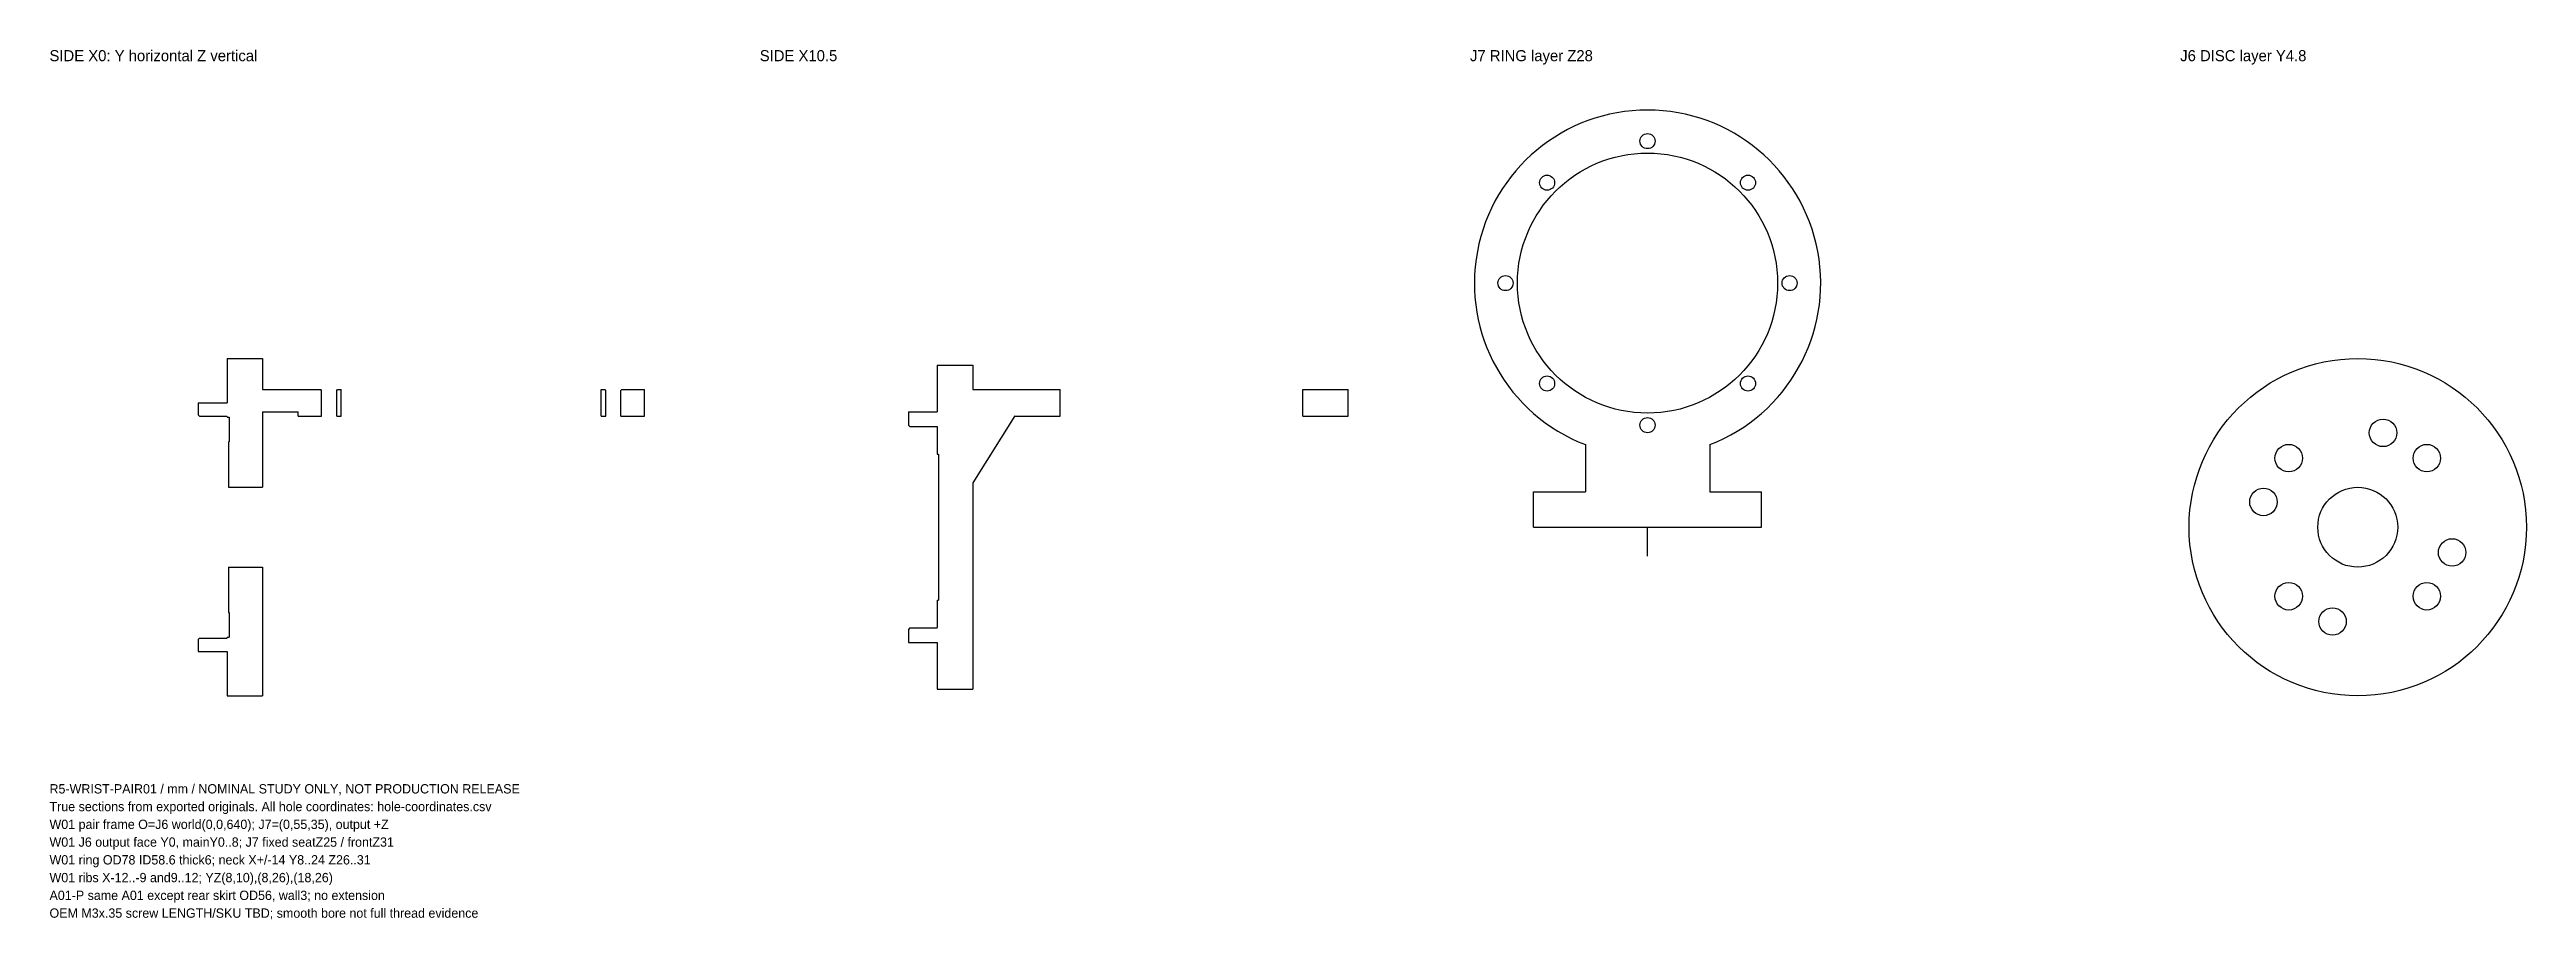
# Model space of a CAD drawing. Header units: millimetres. Extents: x -40 to 518, y -88 to 108.
import ezdxf

# ---------------------------------------------------------------- set-up
doc = ezdxf.new("R2010")
doc.units = ezdxf.units.MM
doc.layers.add('BOUNDARY', color=7, linetype='Continuous')
doc.layers.add('NOTE', color=3, linetype='Continuous')

msp = doc.modelspace()

# ---------------------------------------------------------------- linework, layer by layer
at = {"layer": 'BOUNDARY'}
for p, q in [((0, 38), (8, 38)), ((0, 38), (0, 28)), ((8, 38), (8, 31)), ((160, 36.52), (168, 36.52)), ((160, 36.52), (160, 25.96)), ((168, 36.52), (168, 31)), ((-6.5, 28), (0, 28)), ((-6.5, 28), (-6.5, 25.3)), ((8, 31), (21.1, 31)), ((21.3, 30.8), (21.1, 31)), ((21.3, 25), (21.3, 30.8)), ((24.7, 30.8), (24.9, 31)), ((24.7, 25), (24.7, 30.8)), ((24.9, 31), (25.7, 31)), ((25.7, 25), (25.7, 31)), ((84.3, 31), (85.1, 31)), ((84.3, 25), (84.3, 31)), ((85.3, 30.8), (85.1, 31)), ((85.3, 25), (85.3, 30.8)), ((88.7, 30.8), (88.9, 31)), ((88.7, 25), (88.7, 30.8)), ((88.9, 31), (94, 31)), ((94, 25), (94, 31)), ((168, 31), (187.65, 31)), ((187.65, 25), (187.65, 31)), ((242.35, 31), (252.56, 31)), ((242.35, 25), (242.35, 31)), ((252.56, 25), (252.56, 31)), ((-6.2, 25), (-6.5, 25.3)), ((-6.2, 25), (-0.1, 25)), ((0, 24.9), (0, 24.8)), ((0, 24.8), (0.5, 24.8)), ((0.5, 24.8), (0.5, 19.2)), ((8, 26), (8, 9)), ((8, 26), (16, 26)), ((16, 25), (16, 26)), ((16, 25), (21.3, 25)), ((24.7, 25), (25.7, 25)), ((84.3, 25), (85.3, 25)), ((88.7, 25), (94, 25)), ((153.5, 25.96), (160, 25.96)), ((153.5, 25.96), (153.5, 23.02)), ((153.5, 23.02), (153.8, 22.69)), ((153.8, 22.69), (159.9, 22.69)), ((159.9, 22.69), (159.9, 22.69)), ((159.9, 22.69), (159.9, 22.69)), ((159.9, 22.69), (159.9, 22.69)), ((159.9, 22.69), (159.9, 22.69)), ((159.9, 22.69), (159.9, 22.69)), ((159.9, 22.69), (159.9, 22.69)), ((159.9, 22.69), (159.9, 22.69)), ((159.9, 22.69), (159.9, 22.69)), ((159.9, 22.69), (159.9, 22.69)), ((159.9, 22.69), (159.9, 22.69)), ((159.9, 22.69), (159.91, 22.69)), ((159.91, 22.69), (159.91, 22.69)), ((159.91, 22.69), (159.91, 22.69)), ((159.91, 22.69), (159.91, 22.69)), ((159.91, 22.69), (159.91, 22.69)), ((159.91, 22.69), (159.91, 22.69)), ((159.91, 22.69), (159.91, 22.69)), ((159.91, 22.69), (159.91, 22.69)), ((159.91, 22.69), (159.91, 22.69)), ((159.91, 22.69), (159.91, 22.69)), ((159.91, 22.69), (159.91, 22.69)), ((159.91, 22.69), (159.91, 22.69)), ((159.91, 22.69), (159.91, 22.69)), ((159.91, 22.69), (159.91, 22.69)), ((159.91, 22.69), (159.91, 22.69)), ((159.91, 22.69), (159.91, 22.69)), ((159.91, 22.69), (159.91, 22.69)), ((159.91, 22.69), (159.91, 22.69)), ((159.91, 22.69), (159.91, 22.69)), ((159.91, 22.69), (159.91, 22.69)), ((159.91, 22.69), (159.91, 22.69)), ((159.91, 22.69), (159.91, 22.69)), ((159.91, 22.69), (159.92, 22.69)), ((159.92, 22.69), (159.92, 22.69)), ((159.92, 22.69), (159.92, 22.69)), ((159.92, 22.69), (159.92, 22.69)), ((159.92, 22.69), (159.92, 22.69)), ((159.92, 22.69), (159.92, 22.69)), ((159.92, 22.69), (159.92, 22.69)), ((159.92, 22.69), (159.92, 22.69)), ((159.92, 22.69), (159.92, 22.69)), ((159.92, 22.69), (159.92, 22.69)), ((159.92, 22.69), (159.92, 22.69)), ((159.92, 22.69), (159.92, 22.69)), ((159.92, 22.69), (159.92, 22.69)), ((159.92, 22.69), (159.92, 22.69)), ((159.92, 22.69), (159.92, 22.69)), ((159.92, 22.69), (159.92, 22.69)), ((159.92, 22.69), (159.92, 22.69)), ((159.92, 22.69), (159.92, 22.69)), ((159.92, 22.69), (159.92, 22.68)), ((159.92, 22.68), (159.92, 22.68)), ((159.92, 22.68), (159.92, 22.68)), ((159.92, 22.68), (159.93, 22.68)), ((159.93, 22.68), (159.93, 22.68)), ((159.93, 22.68), (159.93, 22.68)), ((159.93, 22.68), (159.93, 22.68)), ((159.93, 22.68), (159.93, 22.68)), ((159.93, 22.68), (159.93, 22.68)), ((159.93, 22.68), (159.93, 22.68)), ((159.93, 22.68), (159.93, 22.68)), ((159.93, 22.68), (159.93, 22.68)), ((159.93, 22.68), (159.93, 22.68)), ((159.93, 22.68), (159.93, 22.68)), ((159.93, 22.68), (159.93, 22.68)), ((159.93, 22.68), (159.93, 22.68)), ((159.93, 22.68), (159.93, 22.68)), ((159.93, 22.68), (159.93, 22.68)), ((159.93, 22.68), (159.93, 22.68)), ((159.93, 22.68), (159.93, 22.68)), ((159.93, 22.68), (159.93, 22.68)), ((159.93, 22.68), (159.93, 22.68)), ((159.93, 22.68), (159.93, 22.68)), ((159.93, 22.68), (159.93, 22.68)), ((159.93, 22.68), (159.93, 22.68)), ((159.93, 22.68), (159.93, 22.68)), ((159.93, 22.68), (159.94, 22.68)), ((159.94, 22.68), (159.94, 22.68)), ((159.94, 22.68), (159.94, 22.68)), ((159.94, 22.68), (159.94, 22.68)), ((159.94, 22.68), (159.94, 22.68)), ((159.94, 22.68), (159.94, 22.68)), ((159.94, 22.68), (159.94, 22.68)), ((159.94, 22.68), (159.94, 22.68)), ((159.94, 22.68), (159.94, 22.68)), ((159.94, 22.68), (159.94, 22.68)), ((159.94, 22.68), (159.94, 22.68)), ((159.94, 22.68), (159.94, 22.68)), ((159.94, 22.68), (159.94, 22.68)), ((159.94, 22.68), (159.94, 22.68)), ((159.94, 22.68), (159.94, 22.68)), ((159.94, 22.68), (159.94, 22.68)), ((159.94, 22.68), (159.94, 22.68)), ((159.94, 22.68), (159.94, 22.68)), ((159.94, 22.68), (159.94, 22.68)), ((159.94, 22.68), (159.94, 22.68)), ((159.94, 22.68), (159.94, 22.68)), ((159.94, 22.68), (159.94, 22.68)), ((159.94, 22.68), (159.94, 22.68)), ((159.94, 22.68), (159.95, 22.68)), ((159.95, 22.68), (159.95, 22.68)), ((159.95, 22.68), (159.95, 22.68)), ((159.95, 22.68), (159.95, 22.68)), ((159.95, 22.68), (159.95, 22.68)), ((159.95, 22.68), (159.95, 22.67)), ((159.95, 22.67), (159.95, 22.67)), ((159.95, 22.67), (159.95, 22.67)), ((159.95, 22.67), (159.95, 22.67)), ((159.95, 22.67), (159.95, 22.67)), ((159.95, 22.67), (159.95, 22.67)), ((159.95, 22.67), (159.95, 22.67)), ((159.95, 22.67), (159.95, 22.67)), ((159.95, 22.67), (159.95, 22.67)), ((159.95, 22.67), (159.95, 22.67)), ((159.95, 22.67), (159.95, 22.67)), ((159.95, 22.67), (159.95, 22.67)), ((159.95, 22.67), (159.95, 22.67)), ((159.95, 22.67), (159.95, 22.67)), ((159.95, 22.67), (159.95, 22.67)), ((159.95, 22.67), (159.95, 22.67)), ((159.95, 22.67), (159.95, 22.67)), ((159.95, 22.67), (159.95, 22.67)), ((159.95, 22.67), (159.95, 22.67)), ((159.95, 22.67), (159.96, 22.67)), ((159.96, 22.67), (159.96, 22.67)), ((159.96, 22.67), (159.96, 22.67)), ((159.96, 22.67), (159.96, 22.67)), ((159.96, 22.67), (159.96, 22.67)), ((159.96, 22.67), (159.96, 22.67)), ((159.96, 22.67), (159.96, 22.67)), ((159.96, 22.67), (159.96, 22.67)), ((159.96, 22.67), (159.96, 22.67)), ((159.96, 22.67), (159.96, 22.67)), ((159.96, 22.67), (159.96, 22.67)), ((159.96, 22.67), (159.96, 22.67)), ((159.96, 22.67), (159.96, 22.67)), ((159.96, 22.67), (159.96, 22.67)), ((159.96, 22.67), (159.96, 22.67)), ((159.96, 22.67), (159.96, 22.67)), ((159.96, 22.67), (159.96, 22.67)), ((159.96, 22.67), (159.96, 22.66)), ((159.96, 22.66), (159.96, 22.66)), ((159.96, 22.66), (159.96, 22.66)), ((159.96, 22.66), (159.96, 22.66)), ((159.96, 22.66), (159.96, 22.66)), ((159.96, 22.66), (159.96, 22.66)), ((159.96, 22.66), (159.96, 22.66)), ((159.96, 22.66), (159.96, 22.66)), ((159.96, 22.66), (159.96, 22.66)), ((159.96, 22.66), (159.96, 22.66)), ((159.96, 22.66), (159.97, 22.66)), ((159.97, 22.66), (159.97, 22.66)), ((159.97, 22.66), (159.97, 22.66)), ((159.97, 22.66), (159.97, 22.66)), ((159.97, 22.66), (159.97, 22.66)), ((159.97, 22.66), (159.97, 22.66)), ((159.97, 22.66), (159.97, 22.66)), ((159.97, 22.66), (159.97, 22.66)), ((159.97, 22.66), (159.97, 22.66)), ((159.97, 22.66), (159.97, 22.66)), ((159.97, 22.66), (159.97, 22.66)), ((159.97, 22.66), (159.97, 22.66)), ((159.97, 22.66), (159.97, 22.66)), ((159.97, 22.66), (159.97, 22.66)), ((159.97, 22.66), (159.97, 22.66)), ((159.97, 22.66), (159.97, 22.66)), ((159.97, 22.66), (159.97, 22.66)), ((159.97, 22.66), (159.97, 22.66)), ((159.97, 22.66), (159.97, 22.66)), ((159.97, 22.66), (159.97, 22.65)), ((159.97, 22.65), (159.97, 22.65)), ((159.97, 22.65), (159.97, 22.65)), ((159.97, 22.65), (159.97, 22.65)), ((159.97, 22.65), (159.97, 22.65)), ((159.97, 22.65), (159.97, 22.65)), ((159.97, 22.65), (159.97, 22.65)), ((159.97, 22.65), (159.97, 22.65)), ((159.97, 22.65), (159.97, 22.65)), ((159.97, 22.65), (159.97, 22.65)), ((159.97, 22.65), (159.97, 22.65)), ((159.97, 22.65), (159.98, 22.65)), ((159.98, 22.65), (159.98, 22.65)), ((159.98, 22.65), (159.98, 22.65)), ((159.98, 22.65), (159.98, 22.65)), ((159.98, 22.65), (159.98, 22.65)), ((159.98, 22.65), (159.98, 22.65)), ((159.98, 22.65), (159.98, 22.65)), ((159.98, 22.65), (159.98, 22.65)), ((159.98, 22.65), (159.98, 22.65)), ((159.98, 22.65), (159.98, 22.65)), ((159.98, 22.65), (159.98, 22.65)), ((159.98, 22.65), (159.98, 22.65)), ((159.98, 22.65), (159.98, 22.65)), ((159.98, 22.65), (159.98, 22.65)), ((159.98, 22.65), (159.98, 22.64)), ((159.98, 22.64), (159.98, 22.64)), ((159.98, 22.64), (159.98, 22.64)), ((159.98, 22.64), (159.98, 22.64)), ((159.98, 22.64), (159.98, 22.64)), ((159.98, 22.64), (159.98, 22.64)), ((159.98, 22.64), (159.98, 22.64)), ((159.98, 22.64), (159.98, 22.64)), ((159.98, 22.64), (159.98, 22.64)), ((159.98, 22.64), (159.98, 22.64)), ((159.98, 22.64), (159.98, 22.64)), ((159.98, 22.64), (159.98, 22.64)), ((159.98, 22.64), (159.98, 22.64)), ((159.98, 22.64), (159.98, 22.64)), ((159.98, 22.64), (159.98, 22.64)), ((159.98, 22.64), (159.98, 22.64)), ((159.98, 22.64), (159.98, 22.64)), ((159.98, 22.64), (159.98, 22.64)), ((159.98, 22.64), (159.98, 22.64)), ((159.98, 22.64), (159.98, 22.64)), ((159.98, 22.64), (159.98, 22.64)), ((159.98, 22.64), (159.99, 22.64)), ((159.99, 22.64), (159.99, 22.64)), ((159.99, 22.64), (159.99, 22.63)), ((159.99, 22.63), (159.99, 22.63)), ((159.99, 22.63), (159.99, 22.63)), ((159.99, 22.63), (159.99, 22.63)), ((159.99, 22.63), (159.99, 22.63)), ((159.99, 22.63), (159.99, 22.63)), ((159.99, 22.63), (159.99, 22.63)), ((159.99, 22.63), (159.99, 22.63)), ((159.99, 22.63), (159.99, 22.63)), ((159.99, 22.63), (159.99, 22.63)), ((159.99, 22.63), (159.99, 22.63)), ((159.99, 22.63), (159.99, 22.63)), ((159.99, 22.63), (159.99, 22.63)), ((159.99, 22.63), (159.99, 22.63)), ((159.99, 22.63), (159.99, 22.63)), ((159.99, 22.63), (159.99, 22.63)), ((159.99, 22.63), (159.99, 22.63)), ((159.99, 22.63), (159.99, 22.63)), ((159.99, 22.63), (159.99, 22.63)), ((159.99, 22.63), (159.99, 22.63)), ((159.99, 22.63), (159.99, 22.63)), ((159.99, 22.63), (159.99, 22.63)), ((159.99, 22.63), (159.99, 22.62)), ((159.99, 22.62), (159.99, 22.62)), ((159.99, 22.62), (159.99, 22.62)), ((159.99, 22.62), (159.99, 22.62)), ((159.99, 22.62), (159.99, 22.62)), ((159.99, 22.62), (159.99, 22.62)), ((159.99, 22.62), (159.99, 22.62)), ((159.99, 22.62), (159.99, 22.62)), ((159.99, 22.62), (159.99, 22.62)), ((159.99, 22.62), (159.99, 22.62)), ((159.99, 22.62), (159.99, 22.62)), ((159.99, 22.62), (159.99, 22.62)), ((159.99, 22.62), (159.99, 22.62)), ((159.99, 22.62), (159.99, 22.62)), ((159.99, 22.62), (159.99, 22.62)), ((159.99, 22.62), (159.99, 22.62)), ((159.99, 22.62), (159.99, 22.62)), ((159.99, 22.62), (159.99, 22.62)), ((159.99, 22.62), (159.99, 22.62)), ((159.99, 22.62), (159.99, 22.62)), ((159.99, 22.62), (159.99, 22.62)), ((159.99, 22.62), (159.99, 22.61)), ((159.99, 22.61), (159.99, 22.61)), ((159.99, 22.61), (159.99, 22.61)), ((159.99, 22.61), (159.99, 22.61)), ((159.99, 22.61), (159.99, 22.61)), ((159.99, 22.61), (159.99, 22.61)), ((159.99, 22.61), (160, 22.61)), ((160, 22.61), (160, 22.61)), ((160, 22.61), (160, 22.61)), ((160, 22.61), (160, 22.61)), ((160, 22.61), (160, 22.61)), ((160, 22.61), (160, 22.61)), ((160, 22.61), (160, 22.61)), ((160, 22.61), (160, 22.61)), ((160, 22.61), (160, 22.61)), ((160, 22.61), (160, 22.61)), ((160, 22.61), (160, 22.61)), ((160, 22.61), (160, 22.61)), ((160, 22.61), (160, 22.61)), ((160, 22.61), (160, 22.61)), ((160, 22.61), (160, 22.6)), ((160, 22.6), (160, 22.6)), ((160, 22.6), (160, 22.6)), ((160, 22.6), (160, 22.6)), ((160, 22.6), (160, 22.6)), ((160, 22.6), (160, 22.6)), ((160, 22.6), (160, 22.6)), ((160, 22.6), (160, 22.6)), ((160, 22.6), (160, 22.6)), ((160, 22.6), (160, 22.6)), ((160, 22.6), (160, 22.6)), ((160, 22.6), (160, 22.6)), ((160, 22.6), (160, 22.6)), ((160, 22.6), (160, 22.6)), ((160, 22.6), (160, 22.6)), ((160, 22.6), (160, 22.6)), ((160, 22.6), (160, 22.6)), ((160, 22.6), (160, 22.6)), ((160, 22.6), (160, 22.6)), ((160, 22.6), (160, 22.6)), ((160, 22.6), (160, 22.59)), ((160, 22.59), (160, 22.59)), ((160, 22.59), (160, 22.59)), ((160, 22.59), (160, 22.59)), ((160, 22.59), (160, 22.59)), ((160, 22.59), (160, 22.59)), ((160, 22.59), (160, 22.59)), ((160, 22.59), (160, 22.59)), ((160, 22.59), (160, 22.59)), ((160, 22.59), (160, 22.59)), ((160, 22.59), (160, 22.59)), ((160, 22.59), (160, 22.59)), ((160, 22.59), (160, 22.59)), ((160, 22.59), (160, 22.59)), ((160, 22.59), (160, 22.59)), ((160, 22.59), (160, 22.59)), ((160, 22.59), (160, 22.59)), ((160, 22.59), (160, 22.59)), ((160, 22.59), (160, 22.59)), ((160, 22.59), (160, 22.58)), ((160, 22.58), (160, 22.58)), ((160, 22.58), (160, 22.58)), ((160, 22.58), (160, 22.58)), ((160, 22.58), (160, 22.58)), ((160, 22.58), (160, 22.58)), ((160, 22.58), (160, 22.58)), ((160, 22.58), (160, 22.58)), ((160, 22.58), (160, 22.58)), ((160, 22.58), (160, 22.58)), ((160, 22.58), (160, 22.58)), ((160, 22.58), (160, 22.58)), ((160, 22.58), (160, 22.58)), ((160, 22.58), (160, 22.58)), ((160, 22.58), (160, 22.58)), ((160, 22.58), (160, 16.43)), ((177.44, 25.1), (168, 10)), ((177.44, 25), (177.44, 25.1)), ((177.44, 25), (187.65, 25)), ((242.35, 25), (252.56, 25)), ((0.3, 19.2), (0.3, 9)), ((0.3, 19.2), (0.5, 19.2)), ((306, 18.6), (306, 8)), ((334, 18.6), (334, 8)), ((160, 16.43), (160.3, 16.43)), ((160.3, 16.43), (160.3, -16.43)), ((0.3, 9), (8, 9)), ((168, 10), (168, -36.52)), ((294.31, 8), (306, 8)), ((294.31, 0), (294.31, 8)), ((334, 8), (345.69, 8)), ((345.69, 0), (345.69, 8)), ((294.31, 0), (320, 0)), ((320, 0), (345.69, 0)), ((320, -6.5), (320, 0)), ((0.3, -9), (8, -9)), ((0.3, -9), (0.3, -19.2)), ((8, -9), (8, -38)), ((160, -16.43), (160, -22.58)), ((160, -16.43), (160.3, -16.43)), ((0.3, -19.2), (0.5, -19.2)), ((0.5, -19.2), (0.5, -24.8)), ((-6.2, -25), (-6.5, -25.3)), ((-6.5, -25.3), (-6.5, -28)), ((-6.2, -25), (-0.1, -25)), ((0, -24.8), (0, -24.9)), ((0, -24.8), (0.5, -24.8)), ((153.8, -22.69), (153.5, -23.02)), ((153.5, -23.02), (153.5, -25.96)), ((153.5, -25.96), (160, -25.96)), ((153.8, -22.69), (159.9, -22.69)), ((159.9, -22.69), (159.9, -22.69)), ((159.9, -22.69), (159.9, -22.69)), ((159.9, -22.69), (159.9, -22.69)), ((159.9, -22.69), (159.9, -22.69)), ((159.9, -22.69), (159.9, -22.69)), ((159.9, -22.69), (159.9, -22.69)), ((159.9, -22.69), (159.9, -22.69)), ((159.9, -22.69), (159.9, -22.69)), ((159.9, -22.69), (159.9, -22.69)), ((159.9, -22.69), (159.9, -22.69)), ((159.9, -22.69), (159.91, -22.69)), ((159.91, -22.69), (159.91, -22.69)), ((159.91, -22.69), (159.91, -22.69)), ((159.91, -22.69), (159.91, -22.69)), ((159.91, -22.69), (159.91, -22.69)), ((159.91, -22.69), (159.91, -22.69)), ((159.91, -22.69), (159.91, -22.69)), ((159.91, -22.69), (159.91, -22.69)), ((159.91, -22.69), (159.91, -22.69)), ((159.91, -22.69), (159.91, -22.69)), ((159.91, -22.69), (159.91, -22.69)), ((159.91, -22.69), (159.91, -22.69)), ((159.91, -22.69), (159.91, -22.69)), ((159.91, -22.69), (159.91, -22.69)), ((159.91, -22.69), (159.91, -22.69)), ((159.91, -22.69), (159.91, -22.69)), ((159.91, -22.69), (159.91, -22.69)), ((159.91, -22.69), (159.91, -22.69)), ((159.91, -22.69), (159.91, -22.69)), ((159.91, -22.69), (159.91, -22.69)), ((159.91, -22.69), (159.91, -22.69)), ((159.91, -22.69), (159.91, -22.69)), ((159.91, -22.69), (159.92, -22.69)), ((159.92, -22.69), (159.92, -22.68)), ((159.92, -22.68), (159.92, -22.68)), ((159.92, -22.68), (159.92, -22.68)), ((159.92, -22.68), (159.93, -22.68)), ((159.92, -22.69), (159.92, -22.69)), ((159.92, -22.69), (159.92, -22.69)), ((159.92, -22.69), (159.92, -22.69)), ((159.92, -22.69), (159.92, -22.69)), ((159.92, -22.69), (159.92, -22.69)), ((159.92, -22.69), (159.92, -22.69)), ((159.92, -22.69), (159.92, -22.69)), ((159.92, -22.69), (159.92, -22.69)), ((159.92, -22.69), (159.92, -22.69)), ((159.92, -22.69), (159.92, -22.69)), ((159.92, -22.69), (159.92, -22.69)), ((159.92, -22.69), (159.92, -22.69)), ((159.92, -22.69), (159.92, -22.69)), ((159.92, -22.69), (159.92, -22.69)), ((159.92, -22.69), (159.92, -22.69)), ((159.92, -22.69), (159.92, -22.69)), ((159.92, -22.69), (159.92, -22.69)), ((159.93, -22.68), (159.93, -22.68)), ((159.93, -22.68), (159.93, -22.68)), ((159.93, -22.68), (159.93, -22.68)), ((159.93, -22.68), (159.93, -22.68)), ((159.93, -22.68), (159.93, -22.68)), ((159.93, -22.68), (159.93, -22.68)), ((159.93, -22.68), (159.93, -22.68)), ((159.93, -22.68), (159.93, -22.68)), ((159.93, -22.68), (159.93, -22.68)), ((159.93, -22.68), (159.93, -22.68)), ((159.93, -22.68), (159.93, -22.68)), ((159.93, -22.68), (159.93, -22.68)), ((159.93, -22.68), (159.93, -22.68)), ((159.93, -22.68), (159.93, -22.68)), ((159.93, -22.68), (159.93, -22.68)), ((159.93, -22.68), (159.93, -22.68)), ((159.93, -22.68), (159.93, -22.68)), ((159.93, -22.68), (159.93, -22.68)), ((159.93, -22.68), (159.93, -22.68)), ((159.93, -22.68), (159.93, -22.68)), ((159.93, -22.68), (159.93, -22.68)), ((159.93, -22.68), (159.93, -22.68)), ((159.93, -22.68), (159.94, -22.68)), ((159.94, -22.68), (159.94, -22.68)), ((159.94, -22.68), (159.94, -22.68)), ((159.94, -22.68), (159.94, -22.68)), ((159.94, -22.68), (159.94, -22.68)), ((159.94, -22.68), (159.94, -22.68)), ((159.94, -22.68), (159.94, -22.68)), ((159.94, -22.68), (159.94, -22.68)), ((159.94, -22.68), (159.94, -22.68)), ((159.94, -22.68), (159.94, -22.68)), ((159.94, -22.68), (159.94, -22.68)), ((159.94, -22.68), (159.94, -22.68)), ((159.94, -22.68), (159.94, -22.68)), ((159.94, -22.68), (159.94, -22.68)), ((159.94, -22.68), (159.94, -22.68)), ((159.94, -22.68), (159.94, -22.68)), ((159.94, -22.68), (159.94, -22.68)), ((159.94, -22.68), (159.94, -22.68)), ((159.94, -22.68), (159.94, -22.68)), ((159.94, -22.68), (159.94, -22.68)), ((159.94, -22.68), (159.94, -22.68)), ((159.94, -22.68), (159.94, -22.68)), ((159.94, -22.68), (159.94, -22.68)), ((159.94, -22.68), (159.95, -22.68)), ((159.95, -22.68), (159.95, -22.67)), ((159.95, -22.67), (159.95, -22.67)), ((159.95, -22.67), (159.95, -22.67)), ((159.95, -22.67), (159.95, -22.67)), ((159.95, -22.67), (159.95, -22.67)), ((159.95, -22.67), (159.95, -22.67)), ((159.95, -22.67), (159.95, -22.67)), ((159.95, -22.67), (159.95, -22.67)), ((159.95, -22.67), (159.95, -22.67)), ((159.95, -22.67), (159.95, -22.67)), ((159.95, -22.67), (159.95, -22.67)), ((159.95, -22.67), (159.95, -22.67)), ((159.95, -22.67), (159.95, -22.67)), ((159.95, -22.67), (159.95, -22.67)), ((159.95, -22.67), (159.95, -22.67)), ((159.95, -22.67), (159.95, -22.67)), ((159.95, -22.67), (159.95, -22.67)), ((159.95, -22.67), (159.95, -22.67)), ((159.95, -22.67), (159.95, -22.67)), ((159.95, -22.67), (159.96, -22.67)), ((159.95, -22.68), (159.95, -22.68)), ((159.95, -22.68), (159.95, -22.68)), ((159.95, -22.68), (159.95, -22.68)), ((159.95, -22.68), (159.95, -22.68)), ((159.96, -22.67), (159.96, -22.66)), ((159.96, -22.66), (159.96, -22.66)), ((159.96, -22.66), (159.96, -22.66)), ((159.96, -22.66), (159.96, -22.66)), ((159.96, -22.66), (159.96, -22.66)), ((159.96, -22.66), (159.96, -22.66)), ((159.96, -22.66), (159.96, -22.66)), ((159.96, -22.66), (159.96, -22.66)), ((159.96, -22.66), (159.96, -22.66)), ((159.96, -22.66), (159.96, -22.66)), ((159.96, -22.66), (159.97, -22.66)), ((159.96, -22.67), (159.96, -22.67)), ((159.96, -22.67), (159.96, -22.67)), ((159.96, -22.67), (159.96, -22.67)), ((159.96, -22.67), (159.96, -22.67)), ((159.96, -22.67), (159.96, -22.67)), ((159.96, -22.67), (159.96, -22.67)), ((159.96, -22.67), (159.96, -22.67)), ((159.96, -22.67), (159.96, -22.67)), ((159.96, -22.67), (159.96, -22.67)), ((159.96, -22.67), (159.96, -22.67)), ((159.96, -22.67), (159.96, -22.67)), ((159.96, -22.67), (159.96, -22.67)), ((159.96, -22.67), (159.96, -22.67)), ((159.96, -22.67), (159.96, -22.67)), ((159.96, -22.67), (159.96, -22.67)), ((159.96, -22.67), (159.96, -22.67)), ((159.97, -22.66), (159.97, -22.65)), ((159.97, -22.65), (159.97, -22.65)), ((159.97, -22.65), (159.97, -22.65)), ((159.97, -22.65), (159.97, -22.65)), ((159.97, -22.65), (159.97, -22.65)), ((159.97, -22.65), (159.97, -22.65)), ((159.97, -22.65), (159.97, -22.65)), ((159.97, -22.65), (159.97, -22.65)), ((159.97, -22.65), (159.97, -22.65)), ((159.97, -22.65), (159.97, -22.65)), ((159.97, -22.65), (159.97, -22.65)), ((159.97, -22.65), (159.98, -22.65)), ((159.97, -22.66), (159.97, -22.66)), ((159.97, -22.66), (159.97, -22.66)), ((159.97, -22.66), (159.97, -22.66)), ((159.97, -22.66), (159.97, -22.66)), ((159.97, -22.66), (159.97, -22.66)), ((159.97, -22.66), (159.97, -22.66)), ((159.97, -22.66), (159.97, -22.66)), ((159.97, -22.66), (159.97, -22.66)), ((159.97, -22.66), (159.97, -22.66)), ((159.97, -22.66), (159.97, -22.66)), ((159.97, -22.66), (159.97, -22.66)), ((159.97, -22.66), (159.97, -22.66)), ((159.97, -22.66), (159.97, -22.66)), ((159.97, -22.66), (159.97, -22.66)), ((159.97, -22.66), (159.97, -22.66)), ((159.97, -22.66), (159.97, -22.66)), ((159.97, -22.66), (159.97, -22.66)), ((159.97, -22.66), (159.97, -22.66)), ((159.98, -22.65), (159.98, -22.64)), ((159.98, -22.64), (159.98, -22.64)), ((159.98, -22.64), (159.98, -22.64)), ((159.98, -22.64), (159.98, -22.64)), ((159.98, -22.64), (159.98, -22.64)), ((159.98, -22.64), (159.98, -22.64)), ((159.98, -22.64), (159.98, -22.64)), ((159.98, -22.64), (159.98, -22.64)), ((159.98, -22.64), (159.98, -22.64)), ((159.98, -22.64), (159.98, -22.64)), ((159.98, -22.64), (159.98, -22.64)), ((159.98, -22.64), (159.98, -22.64)), ((159.98, -22.64), (159.98, -22.64)), ((159.98, -22.64), (159.98, -22.64)), ((159.98, -22.64), (159.98, -22.64)), ((159.98, -22.64), (159.98, -22.64)), ((159.98, -22.64), (159.98, -22.64)), ((159.98, -22.64), (159.98, -22.64)), ((159.98, -22.64), (159.98, -22.64)), ((159.98, -22.64), (159.98, -22.64)), ((159.98, -22.64), (159.98, -22.64)), ((159.98, -22.64), (159.99, -22.64)), ((159.98, -22.65), (159.98, -22.65)), ((159.98, -22.65), (159.98, -22.65)), ((159.98, -22.65), (159.98, -22.65)), ((159.98, -22.65), (159.98, -22.65)), ((159.98, -22.65), (159.98, -22.65)), ((159.98, -22.65), (159.98, -22.65)), ((159.98, -22.65), (159.98, -22.65)), ((159.98, -22.65), (159.98, -22.65)), ((159.98, -22.65), (159.98, -22.65)), ((159.98, -22.65), (159.98, -22.65)), ((159.98, -22.65), (159.98, -22.65)), ((159.98, -22.65), (159.98, -22.65)), ((159.98, -22.65), (159.98, -22.65)), ((159.99, -22.62), (159.99, -22.61)), ((159.99, -22.61), (159.99, -22.61)), ((159.99, -22.61), (159.99, -22.61)), ((159.99, -22.61), (159.99, -22.61)), ((159.99, -22.61), (159.99, -22.61)), ((159.99, -22.61), (159.99, -22.61)), ((159.99, -22.61), (160, -22.61)), ((159.99, -22.63), (159.99, -22.62)), ((159.99, -22.62), (159.99, -22.62)), ((159.99, -22.62), (159.99, -22.62)), ((159.99, -22.62), (159.99, -22.62)), ((159.99, -22.62), (159.99, -22.62)), ((159.99, -22.62), (159.99, -22.62)), ((159.99, -22.62), (159.99, -22.62)), ((159.99, -22.62), (159.99, -22.62)), ((159.99, -22.62), (159.99, -22.62)), ((159.99, -22.62), (159.99, -22.62)), ((159.99, -22.62), (159.99, -22.62)), ((159.99, -22.62), (159.99, -22.62)), ((159.99, -22.62), (159.99, -22.62)), ((159.99, -22.62), (159.99, -22.62)), ((159.99, -22.62), (159.99, -22.62)), ((159.99, -22.62), (159.99, -22.62)), ((159.99, -22.62), (159.99, -22.62)), ((159.99, -22.62), (159.99, -22.62)), ((159.99, -22.62), (159.99, -22.62)), ((159.99, -22.62), (159.99, -22.62)), ((159.99, -22.62), (159.99, -22.62)), ((159.99, -22.64), (159.99, -22.63)), ((159.99, -22.63), (159.99, -22.63)), ((159.99, -22.63), (159.99, -22.63)), ((159.99, -22.63), (159.99, -22.63)), ((159.99, -22.63), (159.99, -22.63)), ((159.99, -22.63), (159.99, -22.63)), ((159.99, -22.63), (159.99, -22.63)), ((159.99, -22.63), (159.99, -22.63)), ((159.99, -22.63), (159.99, -22.63)), ((159.99, -22.63), (159.99, -22.63)), ((159.99, -22.63), (159.99, -22.63)), ((159.99, -22.63), (159.99, -22.63)), ((159.99, -22.63), (159.99, -22.63)), ((159.99, -22.63), (159.99, -22.63)), ((159.99, -22.63), (159.99, -22.63)), ((159.99, -22.63), (159.99, -22.63)), ((159.99, -22.63), (159.99, -22.63)), ((159.99, -22.63), (159.99, -22.63)), ((159.99, -22.63), (159.99, -22.63)), ((159.99, -22.63), (159.99, -22.63)), ((159.99, -22.63), (159.99, -22.63)), ((159.99, -22.63), (159.99, -22.63)), ((159.99, -22.64), (159.99, -22.64)), ((160, -22.59), (160, -22.58)), ((160, -22.58), (160, -22.58)), ((160, -22.58), (160, -22.58)), ((160, -22.58), (160, -22.58)), ((160, -22.58), (160, -22.58)), ((160, -22.58), (160, -22.58)), ((160, -22.58), (160, -22.58)), ((160, -22.58), (160, -22.58)), ((160, -22.58), (160, -22.58)), ((160, -22.58), (160, -22.58)), ((160, -22.58), (160, -22.58)), ((160, -22.58), (160, -22.58)), ((160, -22.58), (160, -22.58)), ((160, -22.58), (160, -22.58)), ((160, -22.58), (160, -22.58)), ((160, -22.6), (160, -22.59)), ((160, -22.59), (160, -22.59)), ((160, -22.59), (160, -22.59)), ((160, -22.59), (160, -22.59)), ((160, -22.59), (160, -22.59)), ((160, -22.59), (160, -22.59)), ((160, -22.59), (160, -22.59)), ((160, -22.59), (160, -22.59)), ((160, -22.59), (160, -22.59)), ((160, -22.59), (160, -22.59)), ((160, -22.59), (160, -22.59)), ((160, -22.59), (160, -22.59)), ((160, -22.59), (160, -22.59)), ((160, -22.59), (160, -22.59)), ((160, -22.59), (160, -22.59)), ((160, -22.59), (160, -22.59)), ((160, -22.59), (160, -22.59)), ((160, -22.59), (160, -22.59)), ((160, -22.59), (160, -22.59)), ((160, -22.61), (160, -22.6)), ((160, -22.6), (160, -22.6)), ((160, -22.6), (160, -22.6)), ((160, -22.6), (160, -22.6)), ((160, -22.6), (160, -22.6)), ((160, -22.6), (160, -22.6)), ((160, -22.6), (160, -22.6)), ((160, -22.6), (160, -22.6)), ((160, -22.6), (160, -22.6)), ((160, -22.6), (160, -22.6)), ((160, -22.6), (160, -22.6)), ((160, -22.6), (160, -22.6)), ((160, -22.6), (160, -22.6)), ((160, -22.6), (160, -22.6)), ((160, -22.6), (160, -22.6)), ((160, -22.6), (160, -22.6)), ((160, -22.6), (160, -22.6)), ((160, -22.6), (160, -22.6)), ((160, -22.6), (160, -22.6)), ((160, -22.6), (160, -22.6)), ((160, -22.61), (160, -22.61)), ((160, -22.61), (160, -22.61)), ((160, -22.61), (160, -22.61)), ((160, -22.61), (160, -22.61)), ((160, -22.61), (160, -22.61)), ((160, -22.61), (160, -22.61)), ((160, -22.61), (160, -22.61)), ((160, -22.61), (160, -22.61)), ((160, -22.61), (160, -22.61)), ((160, -22.61), (160, -22.61)), ((160, -22.61), (160, -22.61)), ((160, -22.61), (160, -22.61)), ((160, -22.61), (160, -22.61)), ((160, -25.96), (160, -36.52)), ((-6.5, -28), (0, -28)), ((0, -28), (0, -38)), ((0, -38), (8, -38)), ((160, -36.52), (168, -36.52))]:
    msp.add_line(p, q, dxfattribs=at)
for centre, radius in [((320, 55), 29.3), ((320, 87), 1.7), ((297.37, 77.63), 1.7), ((342.63, 77.63), 1.7), ((288, 55), 1.7), ((352, 55), 1.7), ((297.37, 32.37), 1.7), ((342.63, 32.37), 1.7), ((480, 0), 38), ((320, 23), 1.7), ((485.69, 21.25), 3.1), ((464.44, 15.56), 3.1), ((495.56, 15.56), 3.1), ((458.75, 5.69), 3.1), ((480, 0), 9), ((501.25, -5.69), 3.1), ((464.44, -15.56), 3.1), ((495.56, -15.56), 3.1), ((474.31, -21.25), 3.1)]:
    msp.add_circle(centre, radius, dxfattribs=at)
for centre, radius, start, end in [((320, 55), 39, 291.0372, 248.9628), ((-0.1, 24.9), 0.1, 360, 90), ((-0.1, -24.9), 0.1, 270, 0)]:
    msp.add_arc(centre, radius, start, end, dxfattribs=at)

# ---------------------------------------------------------------- texts
at = {"layer": 'NOTE'}
for s, height, p in [('SIDE X0: Y horizontal Z vertical', 2.5, (-40, 105)), ('SIDE X10.5', 2.5, (120, 105)), ('J7 RING layer Z28', 2.5, (280, 105)), ('J6 DISC layer Y4.8', 2.5, (440, 105)), ('R5-WRIST-PAIR01 / mm / NOMINAL STUDY ONLY, NOT PRODUCTION RELEASE', 2.1, (-40, -60)), ('W01 pair frame O=J6 world(0,0,640); J7=(0,55,35), output +Z', 2.1, (-40, -68)), ('True sections from exported originals. All hole coordinates: hole-coordinates.csv', 2.1, (-40, -64)), ('W01 J6 output face Y0, mainY0..8; J7 fixed seatZ25 / frontZ31', 2.1, (-40, -72)), ('W01 ring OD78 ID58.6 thick6; neck X+/-14 Y8..24 Z26..31', 2.1, (-40, -76)), ('W01 ribs X-12..-9 and9..12; YZ(8,10),(8,26),(18,26)', 2.1, (-40, -80)), ('A01-P same A01 except rear skirt OD56, wall3; no extension', 2.1, (-40, -84)), ('OEM M3x.35 screw LENGTH/SKU TBD; smooth bore not full thread evidence', 2.1, (-40, -88))]:
    msp.add_text(s, height=height, dxfattribs=at).set_placement(p)

doc.saveas('drawing.dxf')
